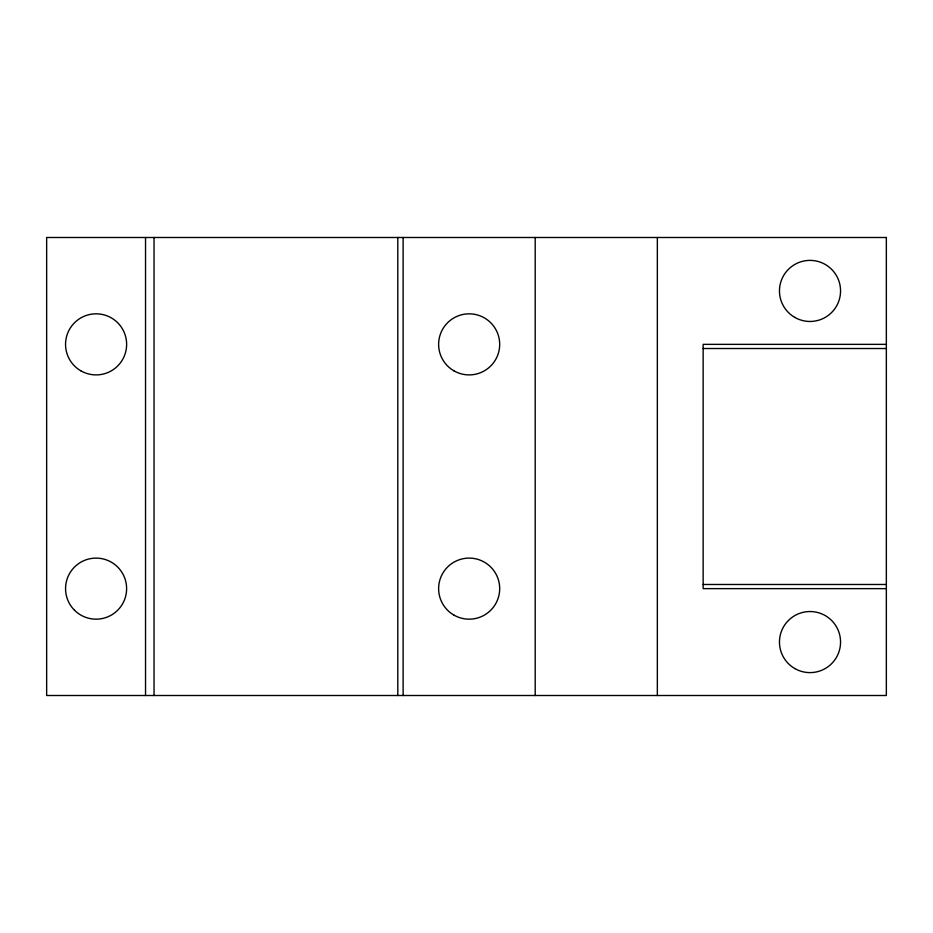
<?xml version="1.0" encoding="UTF-8"?>
<svg xmlns="http://www.w3.org/2000/svg" width="933" height="933" viewBox="0 0 933 933"><rect width="100%" height="100%" fill="white"/><g stroke="black" fill="none" stroke-linecap="round" stroke-linejoin="round"><path stroke-width="1.4" d="M886.35 344.359L703.144 344.359L703.144 588.641L886.35 588.641M703.144 348.522L886.35 348.522M703.144 584.478L886.35 584.478M657.345 237.495L657.345 695.505M535.204 237.495L535.204 695.505M403.126 237.495L403.126 695.505M397.796 237.495L397.796 695.505M154.038 237.495L154.038 695.505M145.536 237.495L145.536 695.505M886.35 237.495L46.65 237.495L46.65 695.505L886.35 695.505L886.35 237.495M74.5 610.229A30.532 30.532 0 0 0 125.582 596.537A30.532 30.532 0 0 0 88.192 559.147A30.532 30.532 0 0 0 74.5 610.229M80.821 370.809A30.532 30.532 0 0 0 126.631 344.359A30.532 30.532 0 0 0 80.821 317.92A30.532 30.532 0 0 0 80.821 370.809M794.741 668.518A30.532 30.532 0 0 0 840.551 642.079A30.532 30.532 0 0 0 794.741 615.628A30.532 30.532 0 0 0 794.741 668.518M794.741 317.372A30.532 30.532 0 0 0 840.551 290.921A30.532 30.532 0 0 0 794.741 264.482A30.532 30.532 0 0 0 794.741 317.372M453.893 370.809A30.532 30.532 0 0 0 499.691 344.359A30.532 30.532 0 0 0 453.893 317.92A30.532 30.532 0 0 0 453.893 370.809M453.893 615.08A30.532 30.532 0 0 0 499.691 588.641A30.532 30.532 0 0 0 453.893 562.191A30.532 30.532 0 0 0 453.893 615.08"/></g></svg>
